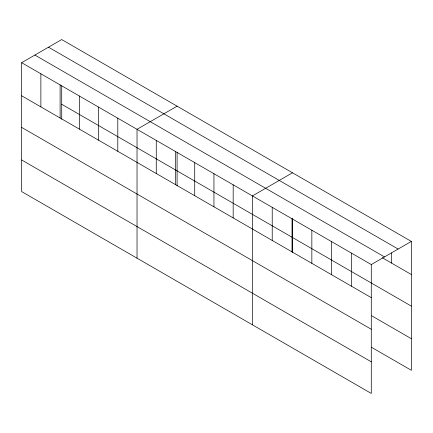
<?xml version="1.0" encoding="UTF-8"?>
<svg xmlns="http://www.w3.org/2000/svg" width="433" height="433" viewBox="0 0 433 433"><rect width="100%" height="100%" fill="white"/><g stroke="black" fill="none" stroke-linecap="round" stroke-linejoin="round"><path stroke-width="0.65" d="M21.65 62.698L371.281 264.552L371.281 393.435L21.65 191.581L21.65 62.698L61.719 39.565L411.35 241.419L411.35 370.302L371.725 347.428M177.097 106.177L137.028 129.31L137.028 258.192M292.475 172.789L252.407 195.922L252.407 324.804M371.281 264.552L411.35 241.419M48.496 47.197L398.127 249.056M34.873 55.061L384.504 256.921M382.215 257.695L411.35 274.517M61.719 104.266L411.35 306.126M21.65 95.79L371.281 297.65M371.725 315.814L411.35 338.693M21.65 127.399L371.281 329.259M21.65 159.966L371.281 361.826M391.54 252.948L391.54 263.08M351.472 253.116L351.472 286.213M331.656 241.679L331.656 274.771M311.847 230.237L311.847 263.334M292.475 218.394L292.475 252.477M292.031 218.8L292.031 251.892M272.222 207.364L272.222 240.456M233.176 184.821L233.176 217.918M213.945 173.72L213.945 206.812M194.72 162.619L194.72 195.711M177.097 152.443L177.097 185.86M175.489 151.512L175.489 184.61M156.259 140.411L156.259 173.509M117.798 118.209L117.798 151.301M98.567 107.108L98.567 140.2M79.342 96.002L79.342 129.099M61.719 85.831L61.719 119.248M60.111 84.9L60.111 117.998M40.881 73.799L40.881 106.891"/></g></svg>
